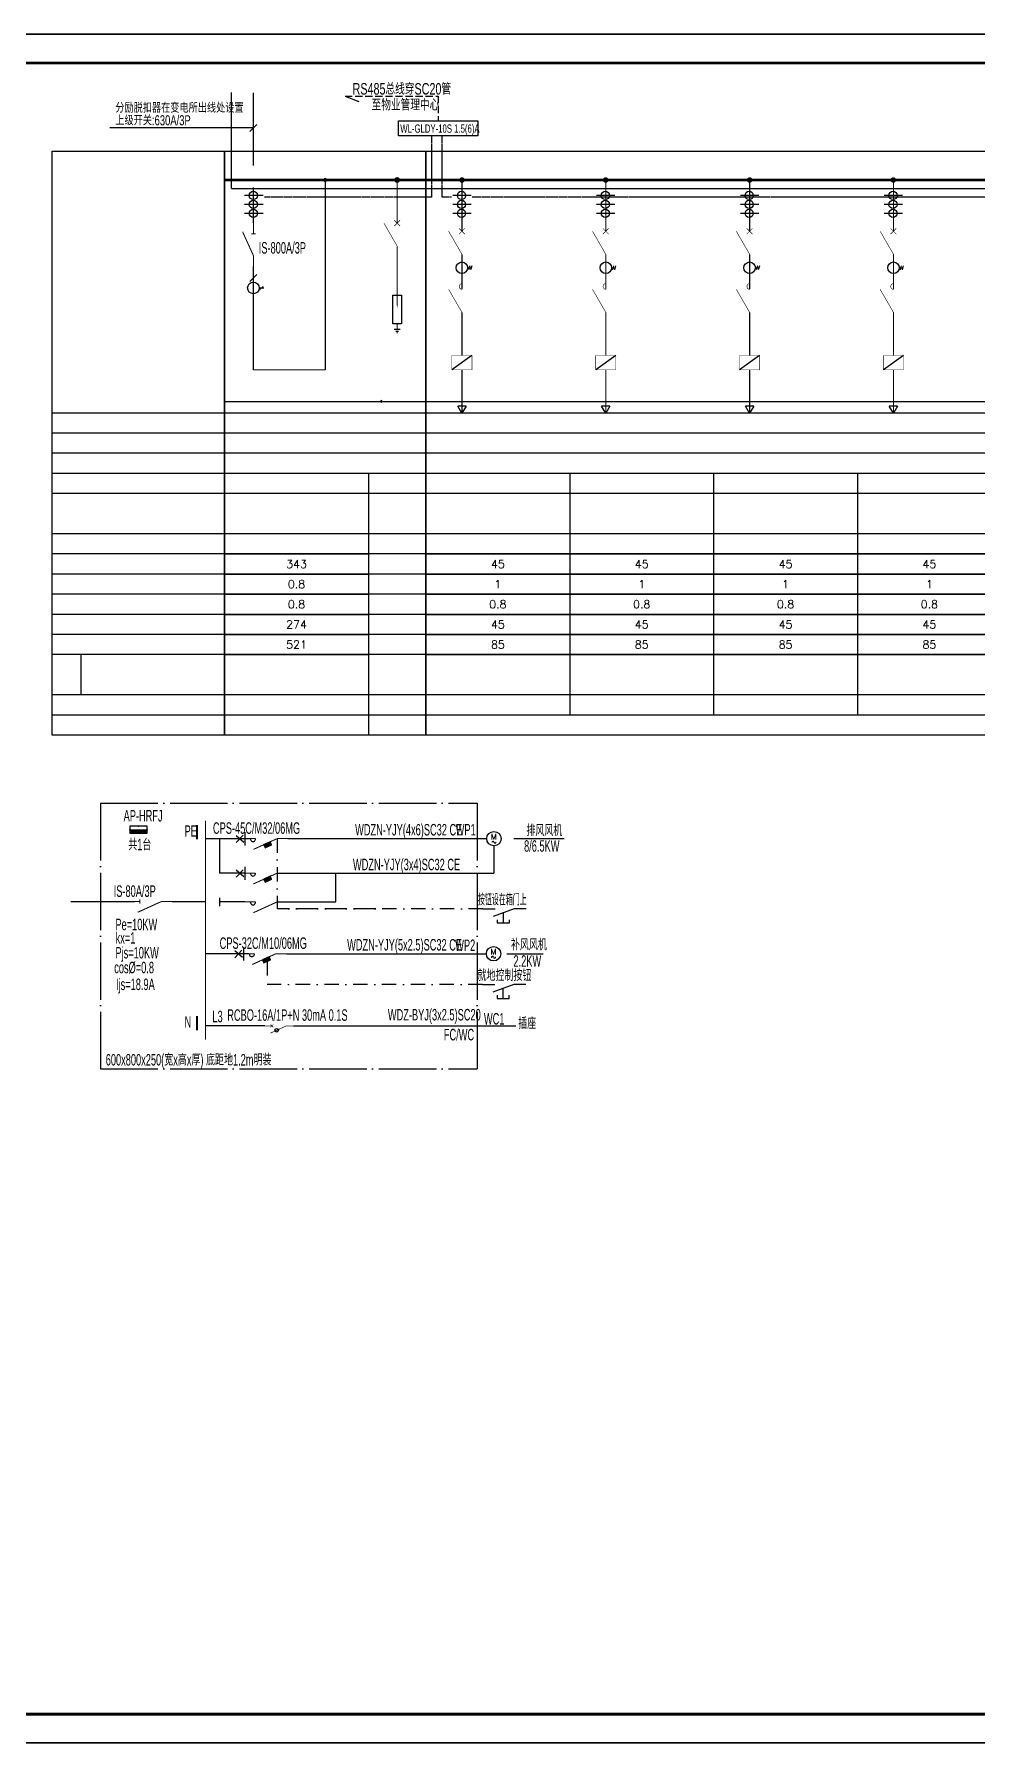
# Model space of a CAD drawing. Extents: x 776418 to 2076422, y -1170708 to 498544.
# Drawn here: x 911948 to 944717, y -1170708 to -1111308 of the extents above; entities that cross this region are included whole.
import ezdxf
from ezdxf.enums import TextEntityAlignment as Align

# ---------------------------------------------------------------- set-up
doc = ezdxf.new("R2010")
doc.units = 0
doc.header["$LTSCALE"] = 1000
doc.header["$MEASUREMENT"] = 0
for name, pattern in [('CENTER2', [1.125, 0.75, -0.125, 0.125, -0.125]), ('DASH', [0.35, 0.25, -0.1]), ('DASHDOT', [1, 0.5, -0.25, 0, -0.25]), ('DOTE', [2.42, 2, -0.2, 0.02, -0.2])]:
    doc.linetypes.add(name, pattern=pattern)
doc.layers.get('0').update_dxf_attribs({"linetype": 'CONTINUOUS'})
for name, color, linetype in [('D', 3, 'CONTINUOUS'), ('D-TEXT', 7, 'CONTINUOUS'), ('DIM-动力', 3, 'CONTINUOUS'), ('DIM-系统', 3, 'CONTINUOUS'), ('ELEMENT', 3, 'CONTINUOUS'), ('EQUIP-动力', 3, 'CONTINUOUS'), ('EQUIP-箱柜', 3, 'CONTINUOUS'), ('TEL_DIM', 3, 'CONTINUOUS'), ('TEL_TEXT', 3, 'CONTINUOUS'), ('TEL_TITLE', 7, 'CONTINUOUS'), ('WIRE', 4, 'CONTINUOUS'), ('WIRE-接地', 4, 'CONTINUOUS'), ('WIRE-控制', 4, 'DOTE'), ('WIRE-照明', 1, 'CONTINUOUS'), ('WIRE-系统', 4, 'CONTINUOUS'), ('WIRE-通讯', 4, 'CONTINUOUS'), ('电气', 6, 'CONTINUOUS'), ('电气表格', 4, 'CONTINUOUS')]:
    doc.layers.add(name, color=color, linetype=linetype)
doc.layers.add('DIM_MODI', color=6, linetype='CONTINUOUS', plot=False)
doc.styles.add('_COMPLEX', font='ROS', dxfattribs={"width": 0.6, "bigfont": 'JD'})
doc.styles.add('_HZTXT', font='txt.shx', dxfattribs={"width": 0.8, "bigfont": 'HZTXT.shx'})
doc.styles.add('_JD', font='ros.shx', dxfattribs={"width": 0.8, "bigfont": 'JD.shx'})
doc.styles.add('_TCH_DIM', font='SIMPLEX', dxfattribs={"bigfont": 'GBCBIG'})
doc.styles.add('_TCH_LABEL', font='COMPLEX', dxfattribs={"bigfont": 'GBCBIG'})
doc.styles.add('_TEL_DIM', font='SIMPLEX', dxfattribs={"width": 0.7, "height": 3.5, "bigfont": 'HZTXT'})
doc.styles.get("Standard").update_dxf_attribs({"font": 'gbenor.shx', "bigfont": 'gbcbig.shx'})
doc.styles.add('TG_LINETYPE', font='SIMPLEX', dxfattribs={"width": 0.8, "height": 3, "bigfont": 'HZTXT'})
doc.linetypes.add('TG_接地', pattern='A,0.75,0,["/",TG_LINETYPE,S=0.05,R=-8.594367,X=-0.1,Y=-0.045],0.65,-0.13,0.13,-0.13', length=2)

# ---------------------------------------------------------------- blocks, each defined once
blk = doc.blocks.new('*X12')
at = {"color": 0}
for p, q in [((-250, 33), (-183, 100)), ((-250, 68), (-218, 100)), ((-247, 0), (-147, 100)), ((-212, 0), (-112, 100)), ((-177, 0), (-77, 100)), ((-141, 0), (-41, 100)), ((-106, 0), (-6, 100)), ((-71, 0), (29, 100)), ((-35, 0), (65, 100)), ((0, 0), (100, 100)), ((35, 0), (135, 100)), ((71, 0), (171, 100)), ((106, 0), (206, 100)), ((141, 0), (241, 100)), ((177, 0), (250, 73)), ((212, 0), (250, 38)), ((247, 0), (250, 3))]:
    blk.add_line(p, q, dxfattribs=at)
blk = doc.blocks.new('$equip$00001414')
for p, q in [((0.75, 0.6), (-0.75, 0.6)), ((-0.75, 0.6), (-0.75, 0)), ((-0.75, 0.3), (0.75, 0.3)), ((-0.75, 0), (0.75, 0)), ((0.75, 0), (0.75, 0.6))]:
    blk.add_line(p, q)
at = {"const_width": 0.3}
blk.add_lwpolyline([(-0.75, 0.15), (0.75, 0.15)], dxfattribs=at)
for p in [(-0.75, 0.3), (0, 0.6), (0, 0), (0.75, 0.3)]:
    blk.add_point(p)
at = {"xscale": 0.00300000000061118, "yscale": 0.00300000000061118, "zscale": 0.00300000000061118}
blk.add_blockref('*X12', (0, 0), dxfattribs=at)
at = {"style": '_TCH_LABEL', "flags": 9}
blk.add_attdef('A', (0, 0), '', height=0.00002, dxfattribs=at)
blk = doc.blocks.new('$element$00000577')
at = {"const_width": 0.0233}
for points in [[(0, 0), (0, -0.25)], [(-0.25, -0.2), (0, -0.75), (0, -1)]]:
    blk.add_lwpolyline(points, dxfattribs=at)
blk.add_arc((-0.008, -0.192), 0.0589, 81.8699, 278.1301)
at = {"flags": 9}
blk.add_attdef('S', (0, 0), '', height=0.00000667, dxfattribs=at)
blk = doc.blocks.new('$element$00000544')
for points in [[(-0.25, -0.333), (-0.324, -0.333), (-0.324, -0.617), (-0.25, -0.617)], [(0, -1), (0, -0.721), (-0.176, -0.235)], [(0, 0), (0, -0.283)], [(-0.324, -0.478), (-0.087, -0.478)]]:
    blk.add_lwpolyline(points)
at = {"flags": 9}
blk.add_attdef('S', (0, 0), '', height=0.00000667, dxfattribs=at)
blk = doc.blocks.new('$equip$00001811')
blk.add_circle((0, 0), 0.5)
for centre, radius, start, end in [((-0.07, -0.27), 0.0768, 17.2272, 184.2164), ((0.07, -0.23), 0.0769, 197.2591, 5.1179)]:
    blk.add_arc(centre, radius, start, end)
at = {"color": 7, "style": '_TEL_DIM'}
blk.add_attdef('$TEXT$', text='', height=0.4, dxfattribs=at).set_placement((0, 0.14), align=Align.MIDDLE_CENTER)
at = {"color": 7, "style": '_TEL_DIM', "flags": 1}
blk.add_attdef('A', text='', height=0.00002, dxfattribs=at).set_placement((0, 0), align=Align.MIDDLE_CENTER)
blk = doc.blocks.new('$element$00000578')
at = {"const_width": 0.0233}
for points in [[(0, 0), (0, -0.25)], [(0, -1), (0, -0.75), (-0.25, -0.2)], [(-0.05, -0.25), (0.05, -0.25)]]:
    blk.add_lwpolyline(points, dxfattribs=at)
at = {"flags": 9}
blk.add_attdef('S', (0, 0), '', height=0.00000667, dxfattribs=at)
blk = doc.blocks.new('A$C47196D5D')
at = {"layer": 'ELEMENT'}
blk.add_line((700, 250), (0, -250), dxfattribs=at)
at = {"layer": 'ELEMENT', "const_width": 20}
for points in [[(0, 250), (700, 250)], [(0, -250), (0, 250)], [(700, 250), (700, -250)], [(700, -250), (0, -250)]]:
    blk.add_lwpolyline(points, dxfattribs=at)
blk = doc.blocks.new('断路器')
at = {"layer": 'ELEMENT', "const_width": 20}
for points in [[(-700, 100), (-900, -100)], [(-700, -100), (-900, 100)], [(0, 0), (-800, -462)]]:
    blk.add_lwpolyline(points, dxfattribs=at)
blk = doc.blocks.new('接触器')
at = {"layer": 'ELEMENT', "const_width": 20}
blk.add_lwpolyline([(-1000, 0, 0.934541), (-800, 0, -0.934541)], format="xyb", dxfattribs=at)
blk.add_lwpolyline([(0, 0), (-800, -462)], dxfattribs=at)
blk = doc.blocks.new('RCY45')
at = {"layer": 'D'}
for p, q in [((0, -2.5), (-1.5, 0)), ((1.5, 0), (-1.5, 0)), ((1.5, 0), (0, -2.5))]:
    blk.add_line(p, q, dxfattribs=at)
blk = doc.blocks.new('A$C678C1423')
at = {"layer": 'ELEMENT'}
for p, q in [((200, -3050, 353), (340, -3050, 353)), ((270, -2980, 353), (230, -3120, 353)), ((340, -2980, 353), (300, -3120, 353))]:
    blk.add_line(p, q, dxfattribs=at)
blk.add_circle((0, -3050, 353), 200, dxfattribs=at)
at = {"layer": 'WIRE-系统', "linetype": 'Continuous', "const_width": 90}
blk.add_lwpolyline([(50, 0, 1), (-50, 0, 1)], format="xyb", close=True, dxfattribs=at)
at = {"layer": 'WIRE-系统', "linetype": 'Continuous', "const_width": 40}
for points in [[(0, 0), (0, -1780)], [(0, -4600), (0, -6100)]]:
    blk.add_lwpolyline(points, dxfattribs=at)
for points, elevation in [([(0, -2580), (0, -3800)], 353), ([(0, -6600), (0, -8100)], -1858)]:
    blk.add_lwpolyline(points, dxfattribs=dict(at, elevation=elevation))
at = {"layer": 'DIM_MODI'}
blk.add_blockref('A$C47196D5D', (-350, -6350), dxfattribs=at)
at = {"layer": 'ELEMENT', "rotation": 270}
for name, p in [('断路器', (0, -2580, -1152)), ('接触器', (0, -4600, 353))]:
    blk.add_blockref(name, p, dxfattribs=at)
at = {"layer": '电气', "xscale": 96.8000000002794, "yscale": 96.8000000002794, "zscale": 96.8000000002794}
blk.add_blockref('RCY45', (0, -7858, 353), dxfattribs=at)
blk = doc.blocks.new('*T148')
at = {"color": 0, "linetype": 'ByBlock', "lineweight": -2, "transparency": 16777216}
for p, q in [((0, 0), (5000, 0)), ((0, 0), (0, -3500)), ((5000, 0), (5000, -3500)), ((0, -700), (5000, -700)), ((0, -1400), (5000, -1400)), ((0, -2100), (5000, -2100)), ((0, -2800), (5000, -2800)), ((0, -3500), (5000, -3500))]:
    blk.add_line(p, q, dxfattribs=at)
at = {"color": 0, "transparency": 16777216, "char_height": 280, "width": 4999.88, "attachment_point": 5, "style": '_TCH_DIM'}
for s, insert in [('45', (2500, -350)), ('1', (2500, -1050)), ('0.8', (2500, -1750)), ('45', (2500, -2450)), ('85', (2500, -3150))]:
    blk.add_mtext(s, dxfattribs=dict(at, insert=insert))
blk = doc.blocks.new('*T150')
at = {"color": 0, "linetype": 'ByBlock', "lineweight": -2, "transparency": 16777216}
for p, q in [((0, 0), (5000, 0)), ((0, 0), (0, -3500)), ((5000, 0), (5000, -3500)), ((0, -700), (5000, -700)), ((0, -1400), (5000, -1400)), ((0, -2100), (5000, -2100)), ((0, -2800), (5000, -2800)), ((0, -3500), (5000, -3500))]:
    blk.add_line(p, q, dxfattribs=at)
at = {"color": 0, "transparency": 16777216, "char_height": 280, "width": 4999.88, "attachment_point": 5, "style": '_TCH_DIM'}
for s, insert in [('343', (2500, -350)), ('0.8', (2500, -1050)), ('0.8', (2500, -1750)), ('274', (2500, -2450)), ('521', (2500, -3150))]:
    blk.add_mtext(s, dxfattribs=dict(at, insert=insert))
blk = doc.blocks.new('*T153')
at = {"color": 0, "linetype": 'ByBlock', "lineweight": -2, "transparency": 16777216}
for p, q in [((0, 0), (5000, 0)), ((0, 0), (0, -3500)), ((5000, 0), (5000, -3500)), ((0, -700), (5000, -700)), ((0, -1400), (5000, -1400)), ((0, -2100), (5000, -2100)), ((0, -2800), (5000, -2800)), ((0, -3500), (5000, -3500))]:
    blk.add_line(p, q, dxfattribs=at)
at = {"color": 0, "transparency": 16777216, "char_height": 280, "width": 4999.88, "attachment_point": 5, "style": '_TCH_DIM'}
for s, insert in [('45', (2500, -350)), ('1', (2500, -1050)), ('0.8', (2500, -1750)), ('45', (2500, -2450)), ('85', (2500, -3150))]:
    blk.add_mtext(s, dxfattribs=dict(at, insert=insert))
blk = doc.blocks.new('*T154')
at = {"color": 0, "linetype": 'ByBlock', "lineweight": -2, "transparency": 16777216}
for p, q in [((0, 0), (5000, 0)), ((0, 0), (0, -3500)), ((5000, 0), (5000, -3500)), ((0, -700), (5000, -700)), ((0, -1400), (5000, -1400)), ((0, -2100), (5000, -2100)), ((0, -2800), (5000, -2800)), ((0, -3500), (5000, -3500))]:
    blk.add_line(p, q, dxfattribs=at)
at = {"color": 0, "transparency": 16777216, "char_height": 280, "width": 4999.88, "attachment_point": 5, "style": '_TCH_DIM'}
for s, insert in [('45', (2500, -350)), ('1', (2500, -1050)), ('0.8', (2500, -1750)), ('45', (2500, -2450)), ('85', (2500, -3150))]:
    blk.add_mtext(s, dxfattribs=dict(at, insert=insert))
blk = doc.blocks.new('*T144')
at = {"color": 0, "linetype": 'ByBlock', "lineweight": -2, "transparency": 16777216}
for p, q in [((0, 0), (5000, 0)), ((0, 0), (0, -3500)), ((5000, 0), (5000, -3500)), ((0, -700), (5000, -700)), ((0, -1400), (5000, -1400)), ((0, -2100), (5000, -2100)), ((0, -2800), (5000, -2800)), ((0, -3500), (5000, -3500))]:
    blk.add_line(p, q, dxfattribs=at)
at = {"color": 0, "transparency": 16777216, "char_height": 280, "width": 4999.88, "attachment_point": 5, "style": '_TCH_DIM'}
for s, insert in [('45', (2500, -350)), ('1', (2500, -1050)), ('0.8', (2500, -1750)), ('45', (2500, -2450)), ('85', (2500, -3150))]:
    blk.add_mtext(s, dxfattribs=dict(at, insert=insert))
blk = doc.blocks.new('$element$00000525')
at = {"const_width": 0.0233}
for points in [[(0, 0), (0, -0.25)], [(-0.25, -0.2), (0, -0.75), (0, -1)], [(-0.047, -0.203), (0.047, -0.297)], [(0.047, -0.203), (-0.047, -0.297)]]:
    blk.add_lwpolyline(points, dxfattribs=at)
blk.add_circle((-0.151, -0.417), 0.0615)
at = {"flags": 9}
blk.add_attdef('S', (0, 0), '', height=0.00000667, dxfattribs=at)
blk = doc.blocks.new('A$C00115E70')
at = {"layer": 'WIRE-通讯', "ltscale": 0.001}
blk.add_lwpolyline([(-84100, 59400), (0, 59400), (0, 0), (-84100, 0)], close=True, dxfattribs=at)

msp = doc.modelspace()

# ---------------------------------------------------------------- hatches: boundary and pattern name
h = msp.add_hatch()
h.set_pattern_fill('ANSI31', color=256, scale=10, style=0)
h.set_pattern_definition([(45, (719182.616, -1170066.8271), (-0.707106781, 0.707106781), [])])
h.paths.add_polyline_path([(920200, -1139487), (920153, -1139384), (919926, -1139487), (919973, -1139590)])
h = msp.add_hatch()
h.set_pattern_fill('ANSI31', color=256, scale=10, style=0)
h.set_pattern_definition([(45, (719182.616, -1171266.8271), (-0.707106781, 0.707106781), [])])
h.paths.add_polyline_path([(920200, -1140687), (920153, -1140584), (919926, -1140687), (919973, -1140790)])
h = msp.add_hatch()
h.set_pattern_fill('ANSI31', color=256, scale=10, style=0)
h.set_pattern_definition([(45, (719143.1746, -1174066.3144), (-0.707106781, 0.707106781), [])])
h.paths.add_polyline_path([(920161, -1143487), (920114, -1143383), (919887, -1143487), (919934, -1143590)])

# ---------------------------------------------------------------- linework, layer by layer
at = {"linetype": 'DASH'}
for p, q in [((922757, -1113459), (925994, -1113459)), ((925994, -1113459), (925994, -1114325))]:
    msp.add_line(p, q, dxfattribs=at)
at = {"color": 0}
msp.add_line((922757, -1113459), (923234, -1113646), dxfattribs=at)
at = {"linetype": 'DOTE'}
for p, q in [((914251, -1138040), (914250, -1147278)), ((914251, -1138040), (927343, -1138040)), ((927343, -1138040), (927342, -1147278)), ((914250, -1147278, 0), (927342, -1147278, 0))]:
    msp.add_line(p, q, dxfattribs=at)
for p, q in [((919208, -1139157), (918967, -1139414)), ((918967, -1139161), (919232, -1139394)), ((919208, -1140357), (918967, -1140614)), ((918967, -1140361), (919232, -1140594)), ((919169, -1143157), (918927, -1143414)), ((918928, -1143160), (919193, -1143393))]:
    msp.add_line(p, q)
at = {"linetype": 'DASHDOT'}
for p, q in [((920392, -1139265), (920392, -1141718, 0)), ((923820, -1141718, 0), (920392, -1141718, 0)), ((927549, -1141718, 0), (920392, -1141718, 0)), ((920047, -1143527, 0), (920047, -1144346, 0)), ((927538, -1144346, 0), (920047, -1144346, 0))]:
    msp.add_line(p, q, dxfattribs=at)
at = {"color": 2}
msp.add_lwpolyline([(924615, -1114325), (927372, -1114325), (927372, -1114843), (924615, -1114843)], close=True, dxfattribs=at)
at = {"linetype": 'Continuous', "const_width": 72.9}
for points in [[(917608, -1138799), (917608, -1139296)], [(917608, -1145441), (917608, -1145938)]]:
    msp.add_lwpolyline(points, dxfattribs=at)
for points in [[(919973, -1139590), (920200, -1139487), (920153, -1139384), (919926, -1139487)], [(919973, -1140790), (920200, -1140687), (920153, -1140584), (919926, -1140687)], [(919934, -1143590), (920161, -1143487), (920114, -1143383), (919887, -1143487)]]:
    msp.add_lwpolyline(points, close=True)
at = {"color": 2}
for centre in [(919568, -1116914, 116), (919568, -1117226, 116), (926804, -1116914, -2190), (926804, -1117226, -2190), (931804, -1116914, -2923), (931804, -1117226, -2923), (936804, -1116914, -3986), (936804, -1117226, -3986), (941804, -1116914, -1777), (941804, -1117226, -1777), (919568, -1117537, 116), (926804, -1117537, -2190), (931804, -1117537, -2923), (936804, -1117537, -3986), (941804, -1117537, -1777)]:
    msp.add_circle(centre, 143, dxfattribs=at)
at = {"layer": 'D-TEXT'}
for p, q in [((928625, -1139267), (930373, -1139267)), ((928384, -1143275), (929638, -1143275))]:
    msp.add_line(p, q, dxfattribs=at)
at = {"layer": 'DIM-动力', "ltscale": 0.001}
msp.add_lwpolyline([(908431, -1170708), (992531, -1170708), (992531, -1111308), (908431, -1111308)], close=True, dxfattribs=at)
at = {"layer": 'DIM-系统'}
for p, q in [((919568, -1114567, 116), (914576, -1114567, 116)), ((919692, -1114443, 116), (919444, -1114690, 116)), ((919692, -1119657, 116), (919444, -1119904, 116))]:
    msp.add_line(p, q, dxfattribs=at)
at = {"layer": 'ELEMENT'}
for p, q in [((919768, -1120130, 116), (919928, -1120130, 116)), ((919791, -1120187, 116), (919904, -1120074, 116))]:
    msp.add_line(p, q, dxfattribs=at)
msp.add_circle((919568, -1120130, 116), 200, dxfattribs=at)
at = {"layer": 'TEL_TITLE'}
msp.add_lwpolyline([(908431, -1170708), (992531, -1170708), (992531, -1111308), (908431, -1111308)], close=True, dxfattribs=at)
at = {"layer": 'TEL_TITLE', "const_width": 100}
msp.add_lwpolyline([(910931, -1169708), (991531, -1169708), (991531, -1112308), (910931, -1112308)], close=True, dxfattribs=at)
at = {"layer": 'WIRE', "color": 4}
for p, q in [((919903, -1116914, 116), (919260, -1116914, 116)), ((919903, -1117226, 116), (919260, -1117226, 116)), ((927139, -1116914, -2190), (926496, -1116914, -2190)), ((927139, -1117226, -2190), (926496, -1117226, -2190)), ((932139, -1116914, -2923), (931496, -1116914, -2923)), ((932139, -1117226, -2923), (931496, -1117226, -2923)), ((937139, -1116914, -3986), (936496, -1116914, -3986)), ((937139, -1117226, -3986), (936496, -1117226, -3986)), ((942139, -1116914, -1777), (941496, -1116914, -1777)), ((942139, -1117226, -1777), (941496, -1117226, -1777)), ((919903, -1117537, 116), (919260, -1117537, 116)), ((927139, -1117537, -2190), (926496, -1117537, -2190)), ((932139, -1117537, -2923), (931496, -1117537, -2923)), ((937139, -1117537, -3986), (936496, -1117537, -3986)), ((942139, -1117537, -1777), (941496, -1117537, -1777))]:
    msp.add_line(p, q, dxfattribs=at)
at = {"layer": 'WIRE-接地', "color": 4, "linetype": 'TG_接地'}
for p, q in [((918568, -1124072, 399), (925568, -1124072, -3585)), ((925568, -1124072, -1437), (945568, -1124072, -322))]:
    msp.add_line(p, q, dxfattribs=at)
msp.add_lwpolyline([(924043, -1124072, 1), (923993, -1124072, 1)], format="xyb", close=True, dxfattribs=at)
at = {"layer": 'WIRE-控制', "linetype": 'CENTER2', "ltscale": 0.1}
for p, q in [((925771, -1116978), (925771, -1114843)), ((926132, -1116978, -1566), (926132, -1114843, -1566)), ((925771, -1116978), (919940, -1116978)), ((926456, -1116978), (926132, -1116978)), ((932518, -1116978, -3253), (927177, -1116978)), ((928068, -1116978, -2835), (927918, -1116978, -2835)), ((976677, -1116978, -3063), (932371, -1116978, -2652)), ((937518, -1116978, -4316), (932918, -1116978, -3268)), ((945568, -1116978, -6074), (937918, -1116978, -4331)), ((945568, -1116978, -2725), (942918, -1116978, -2121))]:
    msp.add_line(p, q, dxfattribs=at)
at = {"layer": 'WIRE-照明', "linetype": 'Continuous'}
for p, q in [((917905, -1139275), (919436, -1139275)), ((919267, -1139050), (919267, -1139509)), ((919267, -1140250), (919267, -1140709)), ((917905, -1143270), (919397, -1143270)), ((919228, -1143050), (919228, -1143509))]:
    msp.add_line(p, q, dxfattribs=at)
at = {"layer": 'WIRE-照明'}
for p, q in [((918387, -1139275), (918387, -1140475)), ((920767, -1139275), (927681, -1139275)), ((927931, -1139500), (927931, -1140475)), ((919267, -1140475), (918387, -1140475)), ((920392, -1140475), (927931, -1140475)), ((922437, -1141475), (922437, -1140475)), ((913226, -1141460), (915435, -1141460)), ((916747, -1141460), (917904, -1141460)), ((918386, -1141331), (918386, -1141620)), ((919267, -1141475), (918386, -1141475)), ((920392, -1141475), (922437, -1141475)), ((920728, -1143275), (927667, -1143275)), ((919963, -1145785), (917905, -1145785))]:
    msp.add_line(p, q, dxfattribs=at)
at = {"layer": 'WIRE-照明', "linetype": 'ByBlock'}
msp.add_line((920963, -1145785), (928691, -1145785), dxfattribs=at)
at = {"layer": 'WIRE-照明', "const_width": 36}
msp.add_lwpolyline([(917905, -1138644), (917905, -1146267)], dxfattribs=at)
at = {"layer": 'WIRE-系统', "linetype": 'Continuous'}
for p, q in [((918808, -1116678, 116), (918808, -1113338, 116)), ((918808, -1116678, 116), (925568, -1116678, -3984)), ((925568, -1116678, -2589), (945568, -1116678, -1474))]:
    msp.add_line(p, q, dxfattribs=at)
for points, const_width, elevation in [([(919568, -1113338), (919568, -1115878)], 40, 116), ([(919568, -1116628), (919568, -1117876)], 40, 116), ([(922068, -1116378), (922068, -1122979)], 40, 116), ([(924568, -1116378), (924568, -1117878)], 40, 116), ([(945568, -1116378), (925568, -1116378)], 90, -3342), ([(924568, -1118678), (924568, -1120178)], 40, -1389), ([(919568, -1119376), (919568, -1122979)], 40, 116), ([(919568, -1122979), (922068, -1122979)], 40, 116)]:
    msp.add_lwpolyline(points, dxfattribs=dict(at, const_width=const_width, elevation=elevation))
at = {"layer": 'WIRE-系统', "linetype": 'Continuous', "const_width": 90}
msp.add_lwpolyline([(925568, -1116378), (918568, -1116378)], dxfattribs=at)
at = {"layer": 'WIRE-系统', "linetype": 'Continuous', "const_width": 40}
for points in [[(922118, -1116378, 1), (922018, -1116378, 1)], [(924618, -1116378, 1), (924518, -1116378, 1)]]:
    msp.add_lwpolyline(points, format="xyb", close=True, dxfattribs=at)
at = {"layer": '电气'}
for p, q in [((924418, -1121378, -1389), (924418, -1120378, -1389)), ((924418, -1120378, -1389), (924718, -1120378, -1389)), ((924718, -1120378, -1389), (924718, -1121378, -1389)), ((924718, -1121378, -1389), (924418, -1121378, -1389)), ((924568, -1121578, -1389), (924468, -1121578, -1389)), ((924518, -1121628, -1389), (924618, -1121628, -1389)), ((924558, -1121678, -1389), (924578, -1121678, -1389)), ((924668, -1121578, -1389), (924568, -1121578, -1389))]:
    msp.add_line(p, q, dxfattribs=at)
at = {"layer": '电气', "const_width": 100}
msp.add_lwpolyline([(924618, -1116378, 1), (924518, -1116378, 1)], format="xyb", close=True, dxfattribs=at)
at = {"layer": '电气', "elevation": -1389}
msp.add_lwpolyline([(924568, -1120178, 40, 40, 0), (924568, -1120478, 100, 0, 0), (924568, -1120828, 0, 0, 0)], format="xyseb", dxfattribs=at)
at = {"layer": '电气', "const_width": 40, "elevation": -1389}
msp.add_lwpolyline([(924568, -1121378), (924568, -1121578)], dxfattribs=at)
at = {"layer": '电气表格'}
for p, q in [((925568, -1115378), (925568, -1135678, -2147)), ((918568, -1124478), (912568, -1124478)), ((925568, -1124478, -3984), (918568, -1124478)), ((945568, -1124478, -1474), (925568, -1124478, -2589)), ((918568, -1125178), (912568, -1125178)), ((925568, -1125178, -3984), (918568, -1125178)), ((945568, -1125178, -1474), (925568, -1125178, -2589)), ((918568, -1125878), (912568, -1125878)), ((925568, -1125878, -3984), (918568, -1125878)), ((945568, -1125878, -1474), (925568, -1125878, -2589)), ((918568, -1126578), (912568, -1126578)), ((925568, -1126578, -3984), (918568, -1126578)), ((923568, -1126578, 116), (923568, -1135678, 116)), ((945568, -1126578, -1474), (925568, -1126578, -2589)), ((930568, -1126578, -1260), (930568, -1134978, -2205)), ((935568, -1126578, -3963), (935568, -1134978, -3268)), ((940568, -1126578, -1753), (940568, -1134978, -1059)), ((918568, -1127278), (912568, -1127278)), ((925568, -1127278, -3984), (918568, -1127278)), ((945568, -1127278, -1474), (925568, -1127278, -2589)), ((918568, -1128678), (912568, -1128678)), ((925568, -1128678, -3984), (918568, -1128678)), ((945568, -1128678, -1474), (925568, -1128678, -2589)), ((918568, -1129378), (912568, -1129378)), ((925568, -1129378, -3984), (918568, -1129378)), ((945568, -1129378, 1706), (925568, -1129378, -2604)), ((918568, -1130078), (912568, -1130078)), ((925568, -1130078, -3984), (918568, -1130078)), ((928068, -1130078, -3019), (925568, -1130078, -2589)), ((945568, -1130078, 1706), (925568, -1130078, -2604)), ((933068, -1130078, -2009), (930568, -1130078, -1579)), ((938068, -1130078, -2009), (935568, -1130078, -1579)), ((943068, -1130078, -893), (940568, -1130078, -463)), ((918568, -1130778), (912568, -1130778)), ((925568, -1130778, -3984), (918568, -1130778)), ((928068, -1130778, -3019), (925568, -1130778, -2589)), ((945568, -1130778, 1706), (925568, -1130778, -2604)), ((933068, -1130778, -2009), (930568, -1130778, -1579)), ((938068, -1130778, -2009), (935568, -1130778, -1579)), ((943068, -1130778, -893), (940568, -1130778, -463)), ((918568, -1131478), (912568, -1131478)), ((925568, -1131478, -3984), (918568, -1131478)), ((928068, -1131478, -3019), (925568, -1131478, -2589)), ((945568, -1131478, 1706), (925568, -1131478, -2604)), ((933068, -1131478, -2009), (930568, -1131478, -1579)), ((938068, -1131478, -2009), (935568, -1131478, -1579)), ((943068, -1131478, -893), (940568, -1131478, -463)), ((918568, -1132178), (912568, -1132178)), ((925568, -1132178, -3984), (918568, -1132178)), ((928068, -1132178, -3019), (925568, -1132178, -2589)), ((945568, -1132178, 1706), (925568, -1132178, -2604)), ((933068, -1132178, -2009), (930568, -1132178, -1579)), ((938068, -1132178, -2009), (935568, -1132178, -1579)), ((943068, -1132178, -893), (940568, -1132178, -463)), ((917710, -1132878), (912568, -1132878)), ((918568, -1132878), (912568, -1132878)), ((913568, -1132878), (913568, -1134278)), ((925568, -1132878, -3984), (918568, -1132878)), ((925568, -1132878, -3984), (918568, -1132878)), ((945568, -1132878, -2335), (925568, -1132878, -2589)), ((945568, -1132878, -1474), (925568, -1132878, -2589)), ((928068, -1132878, -3019), (925568, -1132878, -2589)), ((933068, -1132878, -2009), (930568, -1132878, -1579)), ((938068, -1132878, -2009), (935568, -1132878, -1579)), ((943068, -1132878, -893), (940568, -1132878, -463)), ((918568, -1134278), (912568, -1134278)), ((925568, -1134278, -3984), (918568, -1134278)), ((945568, -1134278, -1474), (925568, -1134278, -2589)), ((918568, -1134978), (912568, -1134978)), ((925568, -1134978, -3984), (918568, -1134978)), ((940568, -1134978, -1753), (925568, -1134978, -2589)), ((945568, -1134978, -1474), (925568, -1134978, -2589)), ((917710, -1135678), (912568, -1135678)), ((925568, -1135678, -3984), (918568, -1135678))]:
    msp.add_line(p, q, dxfattribs=at)
for points in [[(912568, -1115378), (918568, -1115378), (918568, -1135678), (912568, -1135678)], [(918568, -1115378), (925568, -1115378), (925568, -1135678), (918568, -1135678)], [(925568, -1115378), (945568, -1115378), (945568, -1135678), (925568, -1135678)]]:
    msp.add_lwpolyline(points, close=True, dxfattribs=at)
at = {"layer": '电气表格', "elevation": -1837}
msp.add_lwpolyline([(940568, -1135678), (925568, -1135678), (925568, -1115378), (928068, -1115378)], dxfattribs=at)

# ---------------------------------------------------------------- block references
for name, p in [('*T150', (918568, -1129378, 116)), ('*T148', (925568, -1129378, -1063)), ('*T144', (930568, -1129378, -53)), ('*T153', (935568, -1129378, -53)), ('*T154', (940568, -1129378, 1063))]:
    msp.add_blockref(name, p)
at = {"layer": 'ELEMENT'}
for name, p, xscale, yscale, zscale, rotation in [('$element$00000578', (919568, -1117876, 116), 1500, 1500, 1500, 359.9999810674638), ('$element$00000577', (919267, -1139275), 1500, 1500, 1500, 90), ('$element$00000577', (919267, -1140475), 1500, 1500, 1500, 90), ('$element$00000578', (915247, -1141460), 1500, 1500, 1500, 89.99998106746375), ('$element$00000577', (919267, -1141475), 1500, 1500, 1500, 90), ('$element$00000577', (919228, -1143275), 1500, 1500, 1500, 90), ('$element$00000525', (919963, -1145785), 1000, 1000, 1000, 90)]:
    msp.add_blockref(name, p, dxfattribs=dict(at, xscale=xscale, yscale=yscale, zscale=zscale, rotation=rotation))
at = {"layer": 'ELEMENT', "rotation": 270}
msp.add_blockref('断路器', (924568, -1118678, -1389), dxfattribs=at)
at = {"layer": 'EQUIP-动力', "xscale": 500, "yscale": 500, "zscale": 500}
for p in [(927931, -1139275), (927917, -1143275)]:
    msp.add_blockref('$equip$00001811', p, dxfattribs=at).add_auto_attribs({'$TEXT$': 'M'})
at = {"layer": 'EQUIP-箱柜', "xscale": 400, "yscale": 400, "zscale": 400}
msp.add_blockref('$equip$00001414', (915575, -1139086), dxfattribs=at)
at = {"layer": 'TEL_DIM'}
for p in [(926818, -1116378, -2190), (931818, -1116378, -3253), (936818, -1116378, -4316), (941818, -1116378, -2106)]:
    msp.add_blockref('A$C678C1423', p, dxfattribs=at)
at = {"layer": 'WIRE-系统', "xscale": 1500, "yscale": 1500, "zscale": 1500, "rotation": 90}
for p in [(927549, -1141718, 0), (927549, -1141718, 0), (927538, -1144346, 0)]:
    msp.add_blockref('$element$00000544', p, dxfattribs=at)
at = {"layer": 'WIRE-通讯', "ltscale": 0.001}
msp.add_blockref('A$C00115E70', (992531, -1170708), dxfattribs=at)

# ---------------------------------------------------------------- texts
at = {"layer": 'D-TEXT', "style": '_JD', "width": 0.6}
for s, p in [('IS-800A/3P', (919756, -1118935)), ('AP-HRFJ', (915057, -1138678)), ('共1台', (915219, -1139681)), ('PE', (917176, -1139209)), ('IS-80A/3P', (914712, -1141299)), ('Pe=10KW', (914773, -1142458)), ('kx=1', (914779, -1142927)), ('CPS-32C/M10/06MG', (918396, -1143107)), ('WDZN-YJY(5x2.5)SC32 CE', (922828, -1143164)), ('WP2', (926584, -1143181)), ('补风风机', (928523, -1143158)), ('Pjs=10KW', (914773, -1143440)), ('2.2KW', (928610, -1143729, -124)), ('cos%%C=0.8', (914731, -1143954)), ('就地控制按钮', (927360, -1144222, 0)), ('Ijs=18.9A', (914793, -1144539)), ('WDZ-BYJ(3x2.5)SC20', (924244, -1145596)), ('N', (917176, -1145851)), ('FC/WC', (926190, -1146288)), ('600x800x250(宽x高x厚) 底距地1.2m明装', (914436, -1147162, 0))]:
    msp.add_text(s, height=400, rotation=359.99998, dxfattribs=at).set_placement(p)
at = {"layer": 'D-TEXT'}
for s, style, width, p in [('CPS-45C/M32/06MG', '_JD', 0.6, (918163, -1139107)), ('WDZN-YJY(4x6)SC32 CE', '_JD', 0.6, (923105, -1139165)), ('WP1', '_JD', 0.6, (926601, -1139164)), ('排风风机', '_JD', 0.6, (929059, -1139188)), ('8/6.5KW', '_JD', 0.6, (928978, -1139729, -124)), ('WDZN-YJY(3x4)SC32 CE', '_JD', 0.6, (923030, -1140373)), ('按钮设在箱门上', '_HZTXT', 0.45, (927371, -1141594, 0)), ('RCBO-16A/1P+N 30mA 0.1S', '_JD', 0.6, (918661, -1145608)), ('L3', '_JD', 0.6, (918144, -1145657)), ('WC1', '_JD', 0.6, (927583, -1145737)), ('插座', '_JD', 0.6, (928774, -1145889))]:
    msp.add_text(s, height=400, dxfattribs=dict(at, style=style, width=width)).set_placement(p)
at = {"layer": 'TEL_TEXT', "color": 7, "style": '_JD', "width": 0.7}
for s, height, p in [('RS485总线穿SC20管', 400, (923016, -1113408, 0)), ('至物业管理中心', 400, (923679, -1113964, 0)), ('WL-GLDY-10S 1.5(6)A', 288, (924675, -1114734, 0))]:
    msp.add_text(s, height=height, dxfattribs=at).set_placement(p)
at = {"layer": 'TEL_TEXT', "ltscale": 2, "style": '_COMPLEX', "width": 0.7}
for s, p in [('分励脱扣器在变电所出线处设置', (914769, -1114038, 116)), ('上级开关:630A/3P', (914769, -1114476, 116))]:
    msp.add_text(s, height=350, dxfattribs=at).set_placement(p)

doc.saveas('drawing.dxf')
